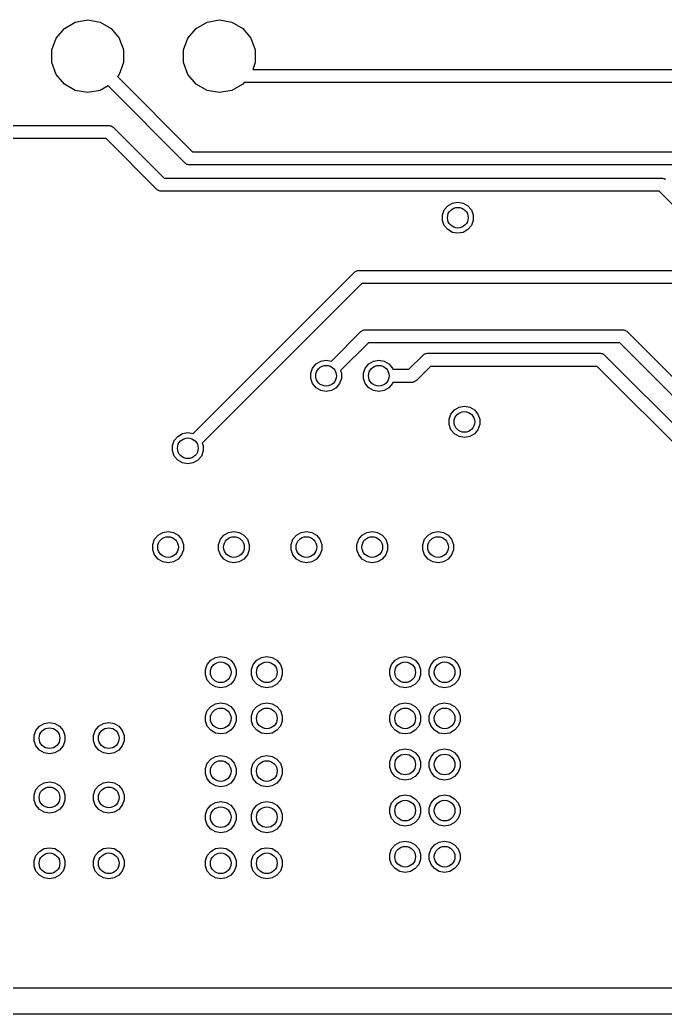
# Model space of a CAD drawing. Extents: x 10 to 287, y -200 to -10.
# Drawn here: x 102.17 to 114.61, y -141.46 to -122.3 of the extents above; entities that cross this region are included whole.
import ezdxf

# ---------------------------------------------------------------- set-up
doc = ezdxf.new("R2010")
doc.units = 0
doc.header["$MEASUREMENT"] = 0
doc.layers.add('BLACK', color=7, linetype='CONTINUOUS')

msp = doc.modelspace()

# ---------------------------------------------------------------- linework, layer by layer
at = {"layer": 'Black'}
for p, q in [((102.872, -122.649), (103.029, -122.462)), ((103.029, -122.462), (103.24, -122.341)), ((103.24, -122.341), (103.48, -122.298)), ((103.48, -122.298), (103.719, -122.341)), ((103.719, -122.341), (103.93, -122.462)), ((103.93, -122.462), (104.087, -122.649)), ((105.412, -122.649), (105.569, -122.462)), ((105.569, -122.462), (105.78, -122.341)), ((105.78, -122.341), (106.02, -122.298)), ((106.02, -122.298), (106.259, -122.341)), ((106.259, -122.341), (106.47, -122.462)), ((106.47, -122.462), (106.627, -122.649)), ((102.789, -122.878), (102.872, -122.649)), ((104.087, -122.649), (104.17, -122.878)), ((105.329, -122.878), (105.412, -122.649)), ((106.627, -122.649), (106.71, -122.878)), ((102.789, -123.121), (102.789, -122.878)), ((104.17, -122.878), (104.17, -123.121)), ((105.329, -123.121), (105.329, -122.878)), ((106.71, -122.878), (106.71, -123.121)), ((102.872, -123.35), (102.789, -123.121)), ((104.17, -123.121), (104.087, -123.35)), ((105.412, -123.35), (105.329, -123.121)), ((106.71, -123.121), (106.662, -123.253)), ((103.029, -123.537), (102.872, -123.35)), ((104.087, -123.35), (104.052, -123.392)), ((104.052, -123.392), (105.501, -124.841)), ((105.569, -123.537), (105.412, -123.35)), ((106.662, -123.253), (120.542, -123.253)), ((103.24, -123.658), (103.029, -123.537)), ((103.871, -123.571), (103.719, -123.658)), ((105.358, -125.058), (103.871, -123.571)), ((105.78, -123.658), (105.569, -123.537)), ((106.47, -123.537), (106.259, -123.658)), ((106.495, -123.507), (106.47, -123.537)), ((120.661, -123.507), (106.495, -123.507)), ((103.48, -123.701), (103.24, -123.658)), ((103.719, -123.658), (103.48, -123.701)), ((106.02, -123.701), (105.78, -123.658)), ((106.259, -123.658), (106.02, -123.701)), ((89.7527, -124.333), (103.886, -124.333)), ((103.886, -124.333), (103.892, -124.334)), ((103.892, -124.334), (103.897, -124.333)), ((103.897, -124.333), (103.913, -124.338)), ((103.913, -124.338), (103.929, -124.341)), ((103.929, -124.341), (103.934, -124.343)), ((103.934, -124.343), (103.94, -124.345)), ((103.94, -124.345), (103.953, -124.354)), ((103.953, -124.354), (103.968, -124.363)), ((103.968, -124.363), (103.971, -124.367)), ((103.971, -124.367), (103.976, -124.37)), ((103.976, -124.37), (104.955, -125.349)), ((103.833, -124.587), (89.7001, -124.587)), ((104.812, -125.566), (103.833, -124.587)), ((105.501, -124.841), (119.634, -124.841)), ((105.363, -125.061), (105.358, -125.058)), ((105.366, -125.065), (105.363, -125.061)), ((105.381, -125.074), (105.366, -125.065)), ((105.394, -125.083), (105.381, -125.074)), ((105.4, -125.085), (105.394, -125.083)), ((105.405, -125.087), (105.4, -125.085)), ((105.421, -125.09), (105.405, -125.087)), ((105.437, -125.095), (105.421, -125.09)), ((105.443, -125.094), (105.437, -125.095)), ((105.448, -125.095), (105.443, -125.094)), ((119.582, -125.095), (105.448, -125.095)), ((104.955, -125.349), (114.554, -125.349)), ((114.554, -125.349), (114.56, -125.35)), ((114.56, -125.35), (114.565, -125.349)), ((114.565, -125.349), (114.581, -125.354)), ((114.581, -125.354), (114.597, -125.357)), ((114.597, -125.357), (114.602, -125.359)), ((114.602, -125.359), (114.608, -125.361)), ((114.608, -125.361), (114.621, -125.37)), ((104.817, -125.569), (104.812, -125.566)), ((104.82, -125.573), (104.817, -125.569)), ((104.835, -125.582), (104.82, -125.573)), ((104.848, -125.591), (104.835, -125.582)), ((104.854, -125.593), (104.848, -125.591)), ((104.859, -125.595), (104.854, -125.593)), ((104.875, -125.598), (104.859, -125.595)), ((104.891, -125.603), (104.875, -125.598)), ((104.896, -125.602), (104.891, -125.603)), ((104.902, -125.603), (104.896, -125.602)), ((114.501, -125.603), (104.902, -125.603)), ((117.512, -128.614), (114.501, -125.603)), ((110.356, -125.961), (110.424, -125.881)), ((110.424, -125.881), (110.514, -125.828)), ((110.514, -125.828), (110.617, -125.81)), ((110.617, -125.81), (110.72, -125.828)), ((110.72, -125.828), (110.81, -125.881)), ((110.81, -125.881), (110.878, -125.961)), ((110.321, -126.059), (110.356, -125.961)), ((110.321, -126.163), (110.321, -126.059)), ((110.878, -125.961), (110.913, -126.059)), ((110.913, -126.059), (110.913, -126.163)), ((110.356, -126.261), (110.321, -126.163)), ((110.424, -126.341), (110.356, -126.261)), ((110.878, -126.261), (110.81, -126.341)), ((110.913, -126.163), (110.878, -126.261)), ((110.514, -126.394), (110.424, -126.341)), ((110.617, -126.412), (110.514, -126.394)), ((110.72, -126.394), (110.617, -126.412)), ((110.81, -126.341), (110.72, -126.394)), ((105.513, -130.273), (108.622, -127.164)), ((108.622, -127.164), (108.627, -127.161)), ((108.627, -127.161), (108.63, -127.157)), ((108.63, -127.157), (108.645, -127.148)), ((108.645, -127.148), (108.658, -127.139)), ((108.658, -127.139), (108.664, -127.137)), ((108.664, -127.137), (108.669, -127.135)), ((108.669, -127.135), (108.685, -127.132)), ((108.685, -127.132), (108.701, -127.127)), ((108.701, -127.127), (108.706, -127.128)), ((108.706, -127.128), (108.712, -127.127)), ((108.712, -127.127), (115.189, -127.127)), ((108.765, -127.381), (105.689, -130.457)), ((115.136, -127.381), (108.765, -127.381)), ((108.18, -128.876), (108.749, -128.307)), ((108.749, -128.307), (108.754, -128.304)), ((108.754, -128.304), (108.757, -128.3)), ((108.757, -128.3), (108.772, -128.291)), ((108.772, -128.291), (108.785, -128.282)), ((108.785, -128.282), (108.791, -128.28)), ((108.791, -128.28), (108.796, -128.278)), ((108.796, -128.278), (108.812, -128.275)), ((108.812, -128.275), (108.828, -128.27)), ((108.828, -128.27), (108.833, -128.271)), ((108.833, -128.271), (108.839, -128.27)), ((108.839, -128.27), (113.792, -128.27)), ((113.792, -128.27), (113.798, -128.271)), ((113.798, -128.271), (113.803, -128.27)), ((113.803, -128.27), (113.819, -128.275)), ((113.819, -128.275), (113.835, -128.278)), ((113.835, -128.278), (113.84, -128.28)), ((113.84, -128.28), (113.846, -128.282)), ((113.846, -128.282), (113.859, -128.291)), ((113.859, -128.291), (113.874, -128.3)), ((113.874, -128.3), (113.877, -128.304)), ((113.877, -128.304), (113.882, -128.307)), ((113.882, -128.307), (122.408, -136.833)), ((108.892, -128.524), (108.356, -129.06)), ((113.739, -128.524), (108.892, -128.524)), ((122.265, -137.05), (113.739, -128.524)), ((109.675, -129.032), (109.946, -128.761)), ((109.946, -128.761), (109.951, -128.758)), ((109.951, -128.758), (109.954, -128.754)), ((109.954, -128.754), (109.969, -128.745)), ((109.969, -128.745), (109.982, -128.736)), ((109.982, -128.736), (109.988, -128.734)), ((109.988, -128.734), (109.993, -128.732)), ((109.993, -128.732), (110.009, -128.729)), ((110.009, -128.729), (110.025, -128.724)), ((110.025, -128.724), (110.03, -128.725)), ((110.03, -128.725), (110.036, -128.724)), ((110.036, -128.724), (113.357, -128.724)), ((113.357, -128.724), (113.363, -128.725)), ((113.363, -128.725), (113.368, -128.724)), ((113.368, -128.724), (113.384, -128.729)), ((113.384, -128.729), (113.4, -128.732)), ((113.4, -128.732), (113.405, -128.734)), ((113.405, -128.734), (113.411, -128.736)), ((113.411, -128.736), (113.424, -128.745)), ((113.424, -128.745), (113.439, -128.754)), ((113.439, -128.754), (113.442, -128.758)), ((113.442, -128.758), (113.447, -128.761)), ((113.447, -128.761), (121.502, -136.816)), ((107.816, -129.009), (107.884, -128.929)), ((107.884, -128.929), (107.974, -128.876)), ((107.974, -128.876), (108.077, -128.858)), ((108.077, -128.858), (108.18, -128.876)), ((108.18, -128.876), (108.18, -128.876)), ((108.832, -129.009), (108.9, -128.929)), ((108.9, -128.929), (108.99, -128.876)), ((108.99, -128.876), (109.093, -128.858)), ((109.093, -128.858), (109.196, -128.876)), ((109.196, -128.876), (109.286, -128.929)), ((109.286, -128.929), (109.354, -129.009)), ((110.089, -128.978), (109.818, -129.249)), ((113.304, -128.978), (110.089, -128.978)), ((121.242, -136.916), (113.304, -128.978)), ((107.781, -129.107), (107.816, -129.009)), ((107.781, -129.211), (107.781, -129.107)), ((108.356, -129.06), (108.373, -129.107)), ((108.373, -129.107), (108.373, -129.211)), ((108.797, -129.107), (108.832, -129.009)), ((108.797, -129.211), (108.797, -129.107)), ((109.354, -129.009), (109.362, -129.032)), ((109.362, -129.032), (109.675, -129.032)), ((107.816, -129.309), (107.781, -129.211)), ((107.884, -129.389), (107.816, -129.309)), ((108.338, -129.309), (108.27, -129.389)), ((108.373, -129.211), (108.338, -129.309)), ((108.832, -129.309), (108.797, -129.211)), ((108.9, -129.389), (108.832, -129.309)), ((109.354, -129.309), (109.286, -129.389)), ((109.362, -129.286), (109.354, -129.309)), ((109.728, -129.286), (109.362, -129.286)), ((109.734, -129.285), (109.728, -129.286)), ((109.739, -129.286), (109.734, -129.285)), ((109.755, -129.281), (109.739, -129.286)), ((109.771, -129.278), (109.755, -129.281)), ((109.776, -129.276), (109.771, -129.278)), ((109.782, -129.274), (109.776, -129.276)), ((109.795, -129.265), (109.782, -129.274)), ((109.81, -129.256), (109.795, -129.265)), ((109.813, -129.252), (109.81, -129.256)), ((109.818, -129.249), (109.813, -129.252)), ((107.974, -129.442), (107.884, -129.389)), ((108.077, -129.46), (107.974, -129.442)), ((108.18, -129.442), (108.077, -129.46)), ((108.27, -129.389), (108.18, -129.442)), ((108.99, -129.442), (108.9, -129.389)), ((109.093, -129.46), (108.99, -129.442)), ((109.196, -129.442), (109.093, -129.46)), ((109.286, -129.389), (109.196, -129.442)), ((110.641, -129.765), (110.744, -129.747)), ((110.744, -129.747), (110.847, -129.765)), ((110.448, -129.996), (110.483, -129.898)), ((110.483, -129.898), (110.551, -129.818)), ((110.551, -129.818), (110.641, -129.765)), ((110.847, -129.765), (110.937, -129.818)), ((110.937, -129.818), (111.005, -129.898)), ((111.005, -129.898), (111.04, -129.996)), ((110.448, -130.1), (110.448, -129.996)), ((110.483, -130.198), (110.448, -130.1)), ((111.04, -130.1), (111.005, -130.198)), ((111.04, -129.996), (111.04, -130.1)), ((105.149, -130.406), (105.217, -130.326)), ((105.217, -130.326), (105.307, -130.273)), ((105.307, -130.273), (105.41, -130.255)), ((105.41, -130.255), (105.513, -130.273)), ((105.513, -130.273), (105.513, -130.273)), ((110.551, -130.278), (110.483, -130.198)), ((110.641, -130.331), (110.551, -130.278)), ((110.937, -130.278), (110.847, -130.331)), ((111.005, -130.198), (110.937, -130.278)), ((105.114, -130.504), (105.149, -130.406)), ((105.114, -130.608), (105.114, -130.504)), ((105.689, -130.457), (105.706, -130.504)), ((105.706, -130.504), (105.706, -130.608)), ((110.744, -130.349), (110.641, -130.331)), ((110.847, -130.331), (110.744, -130.349)), ((105.149, -130.706), (105.114, -130.608)), ((105.217, -130.786), (105.149, -130.706)), ((105.671, -130.706), (105.603, -130.786)), ((105.706, -130.608), (105.671, -130.706)), ((105.307, -130.839), (105.217, -130.786)), ((105.41, -130.857), (105.307, -130.839)), ((105.513, -130.839), (105.41, -130.857)), ((105.603, -130.786), (105.513, -130.839)), ((104.768, -132.311), (104.836, -132.231)), ((104.836, -132.231), (104.926, -132.178)), ((104.926, -132.178), (105.029, -132.16)), ((105.029, -132.16), (105.132, -132.178)), ((105.132, -132.178), (105.222, -132.231)), ((105.222, -132.231), (105.29, -132.311)), ((106.038, -132.311), (106.106, -132.231)), ((106.106, -132.231), (106.196, -132.178)), ((106.196, -132.178), (106.299, -132.16)), ((106.299, -132.16), (106.402, -132.178)), ((106.402, -132.178), (106.492, -132.231)), ((106.492, -132.231), (106.56, -132.311)), ((107.435, -132.311), (107.503, -132.231)), ((107.503, -132.231), (107.593, -132.178)), ((107.593, -132.178), (107.696, -132.16)), ((107.696, -132.16), (107.799, -132.178)), ((107.799, -132.178), (107.889, -132.231)), ((107.889, -132.231), (107.957, -132.311)), ((108.705, -132.311), (108.773, -132.231)), ((108.773, -132.231), (108.863, -132.178)), ((108.863, -132.178), (108.966, -132.16)), ((108.966, -132.16), (109.069, -132.178)), ((109.069, -132.178), (109.159, -132.231)), ((109.159, -132.231), (109.227, -132.311)), ((109.975, -132.311), (110.043, -132.231)), ((110.043, -132.231), (110.133, -132.178)), ((110.133, -132.178), (110.236, -132.16)), ((110.236, -132.16), (110.339, -132.178)), ((110.339, -132.178), (110.429, -132.231)), ((110.429, -132.231), (110.497, -132.311)), ((104.733, -132.409), (104.768, -132.311)), ((104.733, -132.513), (104.733, -132.409)), ((105.29, -132.311), (105.325, -132.409)), ((105.325, -132.409), (105.325, -132.513)), ((106.003, -132.409), (106.038, -132.311)), ((106.003, -132.513), (106.003, -132.409)), ((106.56, -132.311), (106.595, -132.409)), ((106.595, -132.409), (106.595, -132.513)), ((107.4, -132.409), (107.435, -132.311)), ((107.4, -132.513), (107.4, -132.409)), ((107.957, -132.311), (107.992, -132.409)), ((107.992, -132.409), (107.992, -132.513)), ((108.67, -132.409), (108.705, -132.311)), ((108.67, -132.513), (108.67, -132.409)), ((109.227, -132.311), (109.262, -132.409)), ((109.262, -132.409), (109.262, -132.513)), ((109.94, -132.409), (109.975, -132.311)), ((109.94, -132.513), (109.94, -132.409)), ((110.497, -132.311), (110.532, -132.409)), ((110.532, -132.409), (110.532, -132.513)), ((104.768, -132.611), (104.733, -132.513)), ((104.836, -132.691), (104.768, -132.611)), ((105.29, -132.611), (105.222, -132.691)), ((105.325, -132.513), (105.29, -132.611)), ((106.038, -132.611), (106.003, -132.513)), ((106.106, -132.691), (106.038, -132.611)), ((106.56, -132.611), (106.492, -132.691)), ((106.595, -132.513), (106.56, -132.611)), ((107.435, -132.611), (107.4, -132.513)), ((107.503, -132.691), (107.435, -132.611)), ((107.957, -132.611), (107.889, -132.691)), ((107.992, -132.513), (107.957, -132.611)), ((108.705, -132.611), (108.67, -132.513)), ((108.773, -132.691), (108.705, -132.611)), ((109.227, -132.611), (109.159, -132.691)), ((109.262, -132.513), (109.227, -132.611)), ((109.975, -132.611), (109.94, -132.513)), ((110.043, -132.691), (109.975, -132.611)), ((110.497, -132.611), (110.429, -132.691)), ((110.532, -132.513), (110.497, -132.611)), ((104.926, -132.744), (104.836, -132.691)), ((105.029, -132.762), (104.926, -132.744)), ((105.132, -132.744), (105.029, -132.762)), ((105.222, -132.691), (105.132, -132.744)), ((106.196, -132.744), (106.106, -132.691)), ((106.299, -132.762), (106.196, -132.744)), ((106.402, -132.744), (106.299, -132.762)), ((106.492, -132.691), (106.402, -132.744)), ((107.593, -132.744), (107.503, -132.691)), ((107.696, -132.762), (107.593, -132.744)), ((107.799, -132.744), (107.696, -132.762)), ((107.889, -132.691), (107.799, -132.744)), ((108.863, -132.744), (108.773, -132.691)), ((108.966, -132.762), (108.863, -132.744)), ((109.069, -132.744), (108.966, -132.762)), ((109.159, -132.691), (109.069, -132.744)), ((110.133, -132.744), (110.043, -132.691)), ((110.236, -132.762), (110.133, -132.744)), ((110.339, -132.744), (110.236, -132.762)), ((110.429, -132.691), (110.339, -132.744)), ((105.749, -134.822), (105.784, -134.724)), ((105.784, -134.724), (105.852, -134.644)), ((105.852, -134.644), (105.942, -134.591)), ((105.942, -134.591), (106.045, -134.573)), ((106.045, -134.573), (106.148, -134.591)), ((106.148, -134.591), (106.238, -134.644)), ((106.238, -134.644), (106.306, -134.724)), ((106.306, -134.724), (106.341, -134.822)), ((106.638, -134.822), (106.673, -134.724)), ((106.673, -134.724), (106.741, -134.644)), ((106.741, -134.644), (106.831, -134.591)), ((106.831, -134.591), (106.934, -134.573)), ((106.934, -134.573), (107.037, -134.591)), ((107.037, -134.591), (107.127, -134.644)), ((107.127, -134.644), (107.195, -134.724)), ((107.195, -134.724), (107.23, -134.822)), ((109.305, -134.822), (109.34, -134.724)), ((109.34, -134.724), (109.408, -134.644)), ((109.408, -134.644), (109.498, -134.591)), ((109.498, -134.591), (109.601, -134.573)), ((109.601, -134.573), (109.704, -134.591)), ((109.704, -134.591), (109.794, -134.644)), ((109.794, -134.644), (109.862, -134.724)), ((109.862, -134.724), (109.897, -134.822)), ((110.067, -134.822), (110.102, -134.724)), ((110.102, -134.724), (110.17, -134.644)), ((110.17, -134.644), (110.26, -134.591)), ((110.26, -134.591), (110.363, -134.573)), ((110.363, -134.573), (110.466, -134.591)), ((110.466, -134.591), (110.556, -134.644)), ((110.556, -134.644), (110.624, -134.724)), ((110.624, -134.724), (110.659, -134.822)), ((105.749, -134.926), (105.749, -134.822)), ((105.784, -135.024), (105.749, -134.926)), ((106.341, -134.926), (106.306, -135.024)), ((106.341, -134.822), (106.341, -134.926)), ((106.638, -134.926), (106.638, -134.822)), ((106.673, -135.024), (106.638, -134.926)), ((107.23, -134.926), (107.195, -135.024)), ((107.23, -134.822), (107.23, -134.926)), ((109.305, -134.926), (109.305, -134.822)), ((109.34, -135.024), (109.305, -134.926)), ((109.897, -134.926), (109.862, -135.024)), ((109.897, -134.822), (109.897, -134.926)), ((110.067, -134.926), (110.067, -134.822)), ((110.102, -135.024), (110.067, -134.926)), ((110.659, -134.926), (110.624, -135.024)), ((110.659, -134.822), (110.659, -134.926)), ((105.852, -135.104), (105.784, -135.024)), ((105.942, -135.157), (105.852, -135.104)), ((106.238, -135.104), (106.148, -135.157)), ((106.306, -135.024), (106.238, -135.104)), ((106.741, -135.104), (106.673, -135.024)), ((106.831, -135.157), (106.741, -135.104)), ((107.127, -135.104), (107.037, -135.157)), ((107.195, -135.024), (107.127, -135.104)), ((109.408, -135.104), (109.34, -135.024)), ((109.498, -135.157), (109.408, -135.104)), ((109.794, -135.104), (109.704, -135.157)), ((109.862, -135.024), (109.794, -135.104)), ((110.17, -135.104), (110.102, -135.024)), ((110.26, -135.157), (110.17, -135.104)), ((110.556, -135.104), (110.466, -135.157)), ((110.624, -135.024), (110.556, -135.104)), ((106.045, -135.175), (105.942, -135.157)), ((106.148, -135.157), (106.045, -135.175)), ((106.934, -135.175), (106.831, -135.157)), ((107.037, -135.157), (106.934, -135.175)), ((109.601, -135.175), (109.498, -135.157)), ((109.704, -135.157), (109.601, -135.175)), ((110.363, -135.175), (110.26, -135.157)), ((110.466, -135.157), (110.363, -135.175)), ((105.852, -135.533), (105.942, -135.48)), ((105.942, -135.48), (106.045, -135.462)), ((106.045, -135.462), (106.148, -135.48)), ((106.148, -135.48), (106.238, -135.533)), ((106.741, -135.533), (106.831, -135.48)), ((106.831, -135.48), (106.934, -135.462)), ((106.934, -135.462), (107.037, -135.48)), ((107.037, -135.48), (107.127, -135.533)), ((109.408, -135.533), (109.498, -135.48)), ((109.498, -135.48), (109.601, -135.462)), ((109.601, -135.462), (109.704, -135.48)), ((109.704, -135.48), (109.794, -135.533)), ((110.17, -135.533), (110.26, -135.48)), ((110.26, -135.48), (110.363, -135.462)), ((110.363, -135.462), (110.466, -135.48)), ((110.466, -135.48), (110.556, -135.533)), ((105.749, -135.711), (105.784, -135.613)), ((105.784, -135.613), (105.852, -135.533)), ((106.238, -135.533), (106.306, -135.613)), ((106.306, -135.613), (106.341, -135.711)), ((106.638, -135.711), (106.673, -135.613)), ((106.673, -135.613), (106.741, -135.533)), ((107.127, -135.533), (107.195, -135.613)), ((107.195, -135.613), (107.23, -135.711)), ((109.305, -135.711), (109.34, -135.613)), ((109.34, -135.613), (109.408, -135.533)), ((109.794, -135.533), (109.862, -135.613)), ((109.862, -135.613), (109.897, -135.711)), ((110.067, -135.711), (110.102, -135.613)), ((110.102, -135.613), (110.17, -135.533)), ((110.556, -135.533), (110.624, -135.613)), ((110.624, -135.613), (110.659, -135.711)), ((102.55, -135.914), (102.64, -135.861)), ((102.64, -135.861), (102.743, -135.843)), ((102.743, -135.843), (102.846, -135.861)), ((102.846, -135.861), (102.936, -135.914)), ((103.693, -135.914), (103.783, -135.861)), ((103.783, -135.861), (103.886, -135.843)), ((103.886, -135.843), (103.989, -135.861)), ((103.989, -135.861), (104.079, -135.914)), ((105.749, -135.815), (105.749, -135.711)), ((105.784, -135.913), (105.749, -135.815)), ((106.341, -135.815), (106.306, -135.913)), ((106.341, -135.711), (106.341, -135.815)), ((106.638, -135.815), (106.638, -135.711)), ((106.673, -135.913), (106.638, -135.815)), ((107.23, -135.815), (107.195, -135.913)), ((107.23, -135.711), (107.23, -135.815)), ((109.305, -135.815), (109.305, -135.711)), ((109.34, -135.913), (109.305, -135.815)), ((109.897, -135.815), (109.862, -135.913)), ((109.897, -135.711), (109.897, -135.815)), ((110.067, -135.815), (110.067, -135.711)), ((110.102, -135.913), (110.067, -135.815)), ((110.659, -135.815), (110.624, -135.913)), ((110.659, -135.711), (110.659, -135.815)), ((102.447, -136.092), (102.482, -135.994)), ((102.482, -135.994), (102.55, -135.914)), ((102.936, -135.914), (103.004, -135.994)), ((103.004, -135.994), (103.039, -136.092)), ((103.59, -136.092), (103.625, -135.994)), ((103.625, -135.994), (103.693, -135.914)), ((104.079, -135.914), (104.147, -135.994)), ((104.147, -135.994), (104.182, -136.092)), ((105.852, -135.993), (105.784, -135.913)), ((105.942, -136.046), (105.852, -135.993)), ((106.045, -136.064), (105.942, -136.046)), ((106.148, -136.046), (106.045, -136.064)), ((106.238, -135.993), (106.148, -136.046)), ((106.306, -135.913), (106.238, -135.993)), ((106.741, -135.993), (106.673, -135.913)), ((106.831, -136.046), (106.741, -135.993)), ((106.934, -136.064), (106.831, -136.046)), ((107.037, -136.046), (106.934, -136.064)), ((107.127, -135.993), (107.037, -136.046)), ((107.195, -135.913), (107.127, -135.993)), ((109.408, -135.993), (109.34, -135.913)), ((109.498, -136.046), (109.408, -135.993)), ((109.601, -136.064), (109.498, -136.046)), ((109.704, -136.046), (109.601, -136.064)), ((109.794, -135.993), (109.704, -136.046)), ((109.862, -135.913), (109.794, -135.993)), ((110.17, -135.993), (110.102, -135.913)), ((110.26, -136.046), (110.17, -135.993)), ((110.363, -136.064), (110.26, -136.046)), ((110.466, -136.046), (110.363, -136.064)), ((110.556, -135.993), (110.466, -136.046)), ((110.624, -135.913), (110.556, -135.993)), ((102.447, -136.196), (102.447, -136.092)), ((102.482, -136.294), (102.447, -136.196)), ((103.039, -136.196), (103.004, -136.294)), ((103.039, -136.092), (103.039, -136.196)), ((103.59, -136.196), (103.59, -136.092)), ((103.625, -136.294), (103.59, -136.196)), ((104.182, -136.196), (104.147, -136.294)), ((104.182, -136.092), (104.182, -136.196)), ((102.55, -136.374), (102.482, -136.294)), ((102.64, -136.427), (102.55, -136.374)), ((102.743, -136.445), (102.64, -136.427)), ((102.846, -136.427), (102.743, -136.445)), ((102.936, -136.374), (102.846, -136.427)), ((103.004, -136.294), (102.936, -136.374)), ((103.693, -136.374), (103.625, -136.294)), ((103.783, -136.427), (103.693, -136.374)), ((103.886, -136.445), (103.783, -136.427)), ((103.989, -136.427), (103.886, -136.445)), ((104.079, -136.374), (103.989, -136.427)), ((104.147, -136.294), (104.079, -136.374)), ((109.34, -136.502), (109.408, -136.422)), ((109.408, -136.422), (109.498, -136.369)), ((109.498, -136.369), (109.601, -136.351)), ((109.601, -136.351), (109.704, -136.369)), ((109.704, -136.369), (109.794, -136.422)), ((109.794, -136.422), (109.862, -136.502)), ((110.102, -136.502), (110.17, -136.422)), ((110.17, -136.422), (110.26, -136.369)), ((110.26, -136.369), (110.363, -136.351)), ((110.363, -136.351), (110.466, -136.369)), ((110.466, -136.369), (110.556, -136.422)), ((110.556, -136.422), (110.624, -136.502)), ((105.749, -136.727), (105.784, -136.629)), ((105.784, -136.629), (105.852, -136.549)), ((105.852, -136.549), (105.942, -136.496)), ((105.942, -136.496), (106.045, -136.478)), ((106.045, -136.478), (106.148, -136.496)), ((106.148, -136.496), (106.238, -136.549)), ((106.238, -136.549), (106.306, -136.629)), ((106.306, -136.629), (106.341, -136.727)), ((106.638, -136.727), (106.673, -136.629)), ((106.673, -136.629), (106.741, -136.549)), ((106.741, -136.549), (106.831, -136.496)), ((106.831, -136.496), (106.934, -136.478)), ((106.934, -136.478), (107.037, -136.496)), ((107.037, -136.496), (107.127, -136.549)), ((107.127, -136.549), (107.195, -136.629)), ((107.195, -136.629), (107.23, -136.727)), ((109.305, -136.6), (109.34, -136.502)), ((109.305, -136.704), (109.305, -136.6)), ((109.862, -136.502), (109.897, -136.6)), ((109.897, -136.6), (109.897, -136.704)), ((110.067, -136.6), (110.102, -136.502)), ((110.067, -136.704), (110.067, -136.6)), ((110.624, -136.502), (110.659, -136.6)), ((110.659, -136.6), (110.659, -136.704)), ((105.749, -136.831), (105.749, -136.727)), ((105.784, -136.929), (105.749, -136.831)), ((106.341, -136.831), (106.306, -136.929)), ((106.341, -136.727), (106.341, -136.831)), ((106.638, -136.831), (106.638, -136.727)), ((106.673, -136.929), (106.638, -136.831)), ((107.23, -136.831), (107.195, -136.929)), ((107.23, -136.727), (107.23, -136.831)), ((109.34, -136.802), (109.305, -136.704)), ((109.408, -136.882), (109.34, -136.802)), ((109.862, -136.802), (109.794, -136.882)), ((109.897, -136.704), (109.862, -136.802)), ((110.102, -136.802), (110.067, -136.704)), ((110.17, -136.882), (110.102, -136.802)), ((110.624, -136.802), (110.556, -136.882)), ((110.659, -136.704), (110.624, -136.802)), ((102.55, -137.057), (102.64, -137.004)), ((102.64, -137.004), (102.743, -136.986)), ((102.743, -136.986), (102.846, -137.004)), ((102.846, -137.004), (102.936, -137.057)), ((103.693, -137.057), (103.783, -137.004)), ((103.783, -137.004), (103.886, -136.986)), ((103.886, -136.986), (103.989, -137.004)), ((103.989, -137.004), (104.079, -137.057)), ((105.852, -137.009), (105.784, -136.929)), ((105.942, -137.062), (105.852, -137.009)), ((106.238, -137.009), (106.148, -137.062)), ((106.306, -136.929), (106.238, -137.009)), ((106.741, -137.009), (106.673, -136.929)), ((106.831, -137.062), (106.741, -137.009)), ((107.127, -137.009), (107.037, -137.062)), ((107.195, -136.929), (107.127, -137.009)), ((109.498, -136.935), (109.408, -136.882)), ((109.601, -136.953), (109.498, -136.935)), ((109.704, -136.935), (109.601, -136.953)), ((109.794, -136.882), (109.704, -136.935)), ((110.26, -136.935), (110.17, -136.882)), ((110.363, -136.953), (110.26, -136.935)), ((110.466, -136.935), (110.363, -136.953)), ((110.556, -136.882), (110.466, -136.935)), ((102.447, -137.235), (102.482, -137.137)), ((102.482, -137.137), (102.55, -137.057)), ((102.936, -137.057), (103.004, -137.137)), ((103.004, -137.137), (103.039, -137.235)), ((103.59, -137.235), (103.625, -137.137)), ((103.625, -137.137), (103.693, -137.057)), ((104.079, -137.057), (104.147, -137.137)), ((104.147, -137.137), (104.182, -137.235)), ((106.045, -137.08), (105.942, -137.062)), ((106.148, -137.062), (106.045, -137.08)), ((106.934, -137.08), (106.831, -137.062)), ((107.037, -137.062), (106.934, -137.08)), ((102.447, -137.339), (102.447, -137.235)), ((102.482, -137.437), (102.447, -137.339)), ((103.039, -137.339), (103.004, -137.437)), ((103.039, -137.235), (103.039, -137.339)), ((103.59, -137.339), (103.59, -137.235)), ((103.625, -137.437), (103.59, -137.339)), ((104.182, -137.339), (104.147, -137.437)), ((104.182, -137.235), (104.182, -137.339)), ((105.852, -137.438), (105.942, -137.385)), ((105.942, -137.385), (106.045, -137.367)), ((106.045, -137.367), (106.148, -137.385)), ((106.148, -137.385), (106.238, -137.438)), ((106.741, -137.438), (106.831, -137.385)), ((106.831, -137.385), (106.934, -137.367)), ((106.934, -137.367), (107.037, -137.385)), ((107.037, -137.385), (107.127, -137.438)), ((109.305, -137.489), (109.34, -137.391)), ((109.34, -137.391), (109.408, -137.311)), ((109.408, -137.311), (109.498, -137.258)), ((109.498, -137.258), (109.601, -137.24)), ((109.601, -137.24), (109.704, -137.258)), ((109.704, -137.258), (109.794, -137.311)), ((109.794, -137.311), (109.862, -137.391)), ((109.862, -137.391), (109.897, -137.489)), ((110.067, -137.489), (110.102, -137.391)), ((110.102, -137.391), (110.17, -137.311)), ((110.17, -137.311), (110.26, -137.258)), ((110.26, -137.258), (110.363, -137.24)), ((110.363, -137.24), (110.466, -137.258)), ((110.466, -137.258), (110.556, -137.311)), ((110.556, -137.311), (110.624, -137.391)), ((110.624, -137.391), (110.659, -137.489)), ((102.55, -137.517), (102.482, -137.437)), ((102.64, -137.57), (102.55, -137.517)), ((102.743, -137.588), (102.64, -137.57)), ((102.846, -137.57), (102.743, -137.588)), ((102.936, -137.517), (102.846, -137.57)), ((103.004, -137.437), (102.936, -137.517)), ((103.693, -137.517), (103.625, -137.437)), ((103.783, -137.57), (103.693, -137.517)), ((103.886, -137.588), (103.783, -137.57)), ((103.989, -137.57), (103.886, -137.588)), ((104.079, -137.517), (103.989, -137.57)), ((104.147, -137.437), (104.079, -137.517)), ((105.749, -137.616), (105.784, -137.518)), ((105.784, -137.518), (105.852, -137.438)), ((106.238, -137.438), (106.306, -137.518)), ((106.306, -137.518), (106.341, -137.616)), ((106.638, -137.616), (106.673, -137.518)), ((106.673, -137.518), (106.741, -137.438)), ((107.127, -137.438), (107.195, -137.518)), ((107.195, -137.518), (107.23, -137.616)), ((109.305, -137.593), (109.305, -137.489)), ((109.34, -137.691), (109.305, -137.593)), ((109.897, -137.593), (109.862, -137.691)), ((109.897, -137.489), (109.897, -137.593)), ((110.067, -137.593), (110.067, -137.489)), ((110.102, -137.691), (110.067, -137.593)), ((110.659, -137.593), (110.624, -137.691)), ((110.659, -137.489), (110.659, -137.593)), ((105.749, -137.72), (105.749, -137.616)), ((105.784, -137.818), (105.749, -137.72)), ((106.341, -137.72), (106.306, -137.818)), ((106.341, -137.616), (106.341, -137.72)), ((106.638, -137.72), (106.638, -137.616)), ((106.673, -137.818), (106.638, -137.72)), ((107.23, -137.72), (107.195, -137.818)), ((107.23, -137.616), (107.23, -137.72)), ((109.408, -137.771), (109.34, -137.691)), ((109.498, -137.824), (109.408, -137.771)), ((109.794, -137.771), (109.704, -137.824)), ((109.862, -137.691), (109.794, -137.771)), ((110.17, -137.771), (110.102, -137.691)), ((110.26, -137.824), (110.17, -137.771)), ((110.556, -137.771), (110.466, -137.824)), ((110.624, -137.691), (110.556, -137.771)), ((105.852, -137.898), (105.784, -137.818)), ((105.942, -137.951), (105.852, -137.898)), ((106.045, -137.969), (105.942, -137.951)), ((106.148, -137.951), (106.045, -137.969)), ((106.238, -137.898), (106.148, -137.951)), ((106.306, -137.818), (106.238, -137.898)), ((106.741, -137.898), (106.673, -137.818)), ((106.831, -137.951), (106.741, -137.898)), ((106.934, -137.969), (106.831, -137.951)), ((107.037, -137.951), (106.934, -137.969)), ((107.127, -137.898), (107.037, -137.951)), ((107.195, -137.818), (107.127, -137.898)), ((109.601, -137.842), (109.498, -137.824)), ((109.704, -137.824), (109.601, -137.842)), ((110.363, -137.842), (110.26, -137.824)), ((110.466, -137.824), (110.363, -137.842)), ((109.408, -138.2), (109.498, -138.147)), ((109.498, -138.147), (109.601, -138.129)), ((109.601, -138.129), (109.704, -138.147)), ((109.704, -138.147), (109.794, -138.2)), ((110.17, -138.2), (110.26, -138.147)), ((110.26, -138.147), (110.363, -138.129)), ((110.363, -138.129), (110.466, -138.147)), ((110.466, -138.147), (110.556, -138.2)), ((102.482, -138.407), (102.55, -138.327)), ((102.55, -138.327), (102.64, -138.274)), ((102.64, -138.274), (102.743, -138.256)), ((102.743, -138.256), (102.846, -138.274)), ((102.846, -138.274), (102.936, -138.327)), ((102.936, -138.327), (103.004, -138.407)), ((103.625, -138.407), (103.693, -138.327)), ((103.693, -138.327), (103.783, -138.274)), ((103.783, -138.274), (103.886, -138.256)), ((103.886, -138.256), (103.989, -138.274)), ((103.989, -138.274), (104.079, -138.327)), ((104.079, -138.327), (104.147, -138.407)), ((105.784, -138.407), (105.852, -138.327)), ((105.852, -138.327), (105.942, -138.274)), ((105.942, -138.274), (106.045, -138.256)), ((106.045, -138.256), (106.148, -138.274)), ((106.148, -138.274), (106.238, -138.327)), ((106.238, -138.327), (106.306, -138.407)), ((106.673, -138.407), (106.741, -138.327)), ((106.741, -138.327), (106.831, -138.274)), ((106.831, -138.274), (106.934, -138.256)), ((106.934, -138.256), (107.037, -138.274)), ((107.037, -138.274), (107.127, -138.327)), ((107.127, -138.327), (107.195, -138.407)), ((109.305, -138.378), (109.34, -138.28)), ((109.305, -138.482), (109.305, -138.378)), ((109.34, -138.28), (109.408, -138.2)), ((109.794, -138.2), (109.862, -138.28)), ((109.862, -138.28), (109.897, -138.378)), ((109.897, -138.378), (109.897, -138.482)), ((110.067, -138.378), (110.102, -138.28)), ((110.067, -138.482), (110.067, -138.378)), ((110.102, -138.28), (110.17, -138.2)), ((110.556, -138.2), (110.624, -138.28)), ((110.624, -138.28), (110.659, -138.378)), ((110.659, -138.378), (110.659, -138.482)), ((102.447, -138.505), (102.482, -138.407)), ((102.447, -138.609), (102.447, -138.505)), ((103.004, -138.407), (103.039, -138.505)), ((103.039, -138.505), (103.039, -138.609)), ((103.59, -138.505), (103.625, -138.407)), ((103.59, -138.609), (103.59, -138.505)), ((104.147, -138.407), (104.182, -138.505)), ((104.182, -138.505), (104.182, -138.609)), ((105.749, -138.505), (105.784, -138.407)), ((105.749, -138.609), (105.749, -138.505)), ((106.306, -138.407), (106.341, -138.505)), ((106.341, -138.505), (106.341, -138.609)), ((106.638, -138.505), (106.673, -138.407)), ((106.638, -138.609), (106.638, -138.505)), ((107.195, -138.407), (107.23, -138.505)), ((107.23, -138.505), (107.23, -138.609)), ((109.34, -138.58), (109.305, -138.482)), ((109.897, -138.482), (109.862, -138.58)), ((110.102, -138.58), (110.067, -138.482)), ((110.659, -138.482), (110.624, -138.58)), ((102.482, -138.707), (102.447, -138.609)), ((102.55, -138.787), (102.482, -138.707)), ((103.004, -138.707), (102.936, -138.787)), ((103.039, -138.609), (103.004, -138.707)), ((103.625, -138.707), (103.59, -138.609)), ((103.693, -138.787), (103.625, -138.707)), ((104.147, -138.707), (104.079, -138.787)), ((104.182, -138.609), (104.147, -138.707)), ((105.784, -138.707), (105.749, -138.609)), ((105.852, -138.787), (105.784, -138.707)), ((106.306, -138.707), (106.238, -138.787)), ((106.341, -138.609), (106.306, -138.707)), ((106.673, -138.707), (106.638, -138.609)), ((106.741, -138.787), (106.673, -138.707)), ((107.195, -138.707), (107.127, -138.787)), ((107.23, -138.609), (107.195, -138.707)), ((109.408, -138.66), (109.34, -138.58)), ((109.498, -138.713), (109.408, -138.66)), ((109.601, -138.731), (109.498, -138.713)), ((109.704, -138.713), (109.601, -138.731)), ((109.794, -138.66), (109.704, -138.713)), ((109.862, -138.58), (109.794, -138.66)), ((110.17, -138.66), (110.102, -138.58)), ((110.26, -138.713), (110.17, -138.66)), ((110.363, -138.731), (110.26, -138.713)), ((110.466, -138.713), (110.363, -138.731)), ((110.556, -138.66), (110.466, -138.713)), ((110.624, -138.58), (110.556, -138.66)), ((102.64, -138.84), (102.55, -138.787)), ((102.743, -138.858), (102.64, -138.84)), ((102.846, -138.84), (102.743, -138.858)), ((102.936, -138.787), (102.846, -138.84)), ((103.783, -138.84), (103.693, -138.787)), ((103.886, -138.858), (103.783, -138.84)), ((103.989, -138.84), (103.886, -138.858)), ((104.079, -138.787), (103.989, -138.84)), ((105.942, -138.84), (105.852, -138.787)), ((106.045, -138.858), (105.942, -138.84)), ((106.148, -138.84), (106.045, -138.858)), ((106.238, -138.787), (106.148, -138.84)), ((106.831, -138.84), (106.741, -138.787)), ((106.934, -138.858), (106.831, -138.84)), ((107.037, -138.84), (106.934, -138.858)), ((107.127, -138.787), (107.037, -138.84)), ((83.7252, -140.956), (124.515, -140.956)), ((124.62, -141.464), (83.62, -141.464))]:
    msp.add_line(p, q, dxfattribs=at)
for centre in [(110.617, -126.111), (108.077, -129.159), (109.093, -129.159), (110.744, -130.048), (105.41, -130.556), (105.029, -132.461), (106.299, -132.461), (107.696, -132.461), (108.966, -132.461), (110.236, -132.461), (106.045, -134.874), (106.934, -134.874), (109.601, -134.874), (110.363, -134.874), (106.045, -135.763), (106.934, -135.763), (109.601, -135.763), (110.363, -135.763), (102.743, -136.144), (103.886, -136.144), (109.601, -136.652), (110.363, -136.652), (106.045, -136.779), (106.934, -136.779), (102.743, -137.287), (103.886, -137.287), (109.601, -137.541), (110.363, -137.541), (106.045, -137.668), (106.934, -137.668), (102.743, -138.557), (103.886, -138.557), (106.045, -138.557), (106.934, -138.557), (109.601, -138.43), (110.363, -138.43)]:
    msp.add_circle(centre, 0.1994, dxfattribs=at)

doc.saveas('drawing.dxf')
